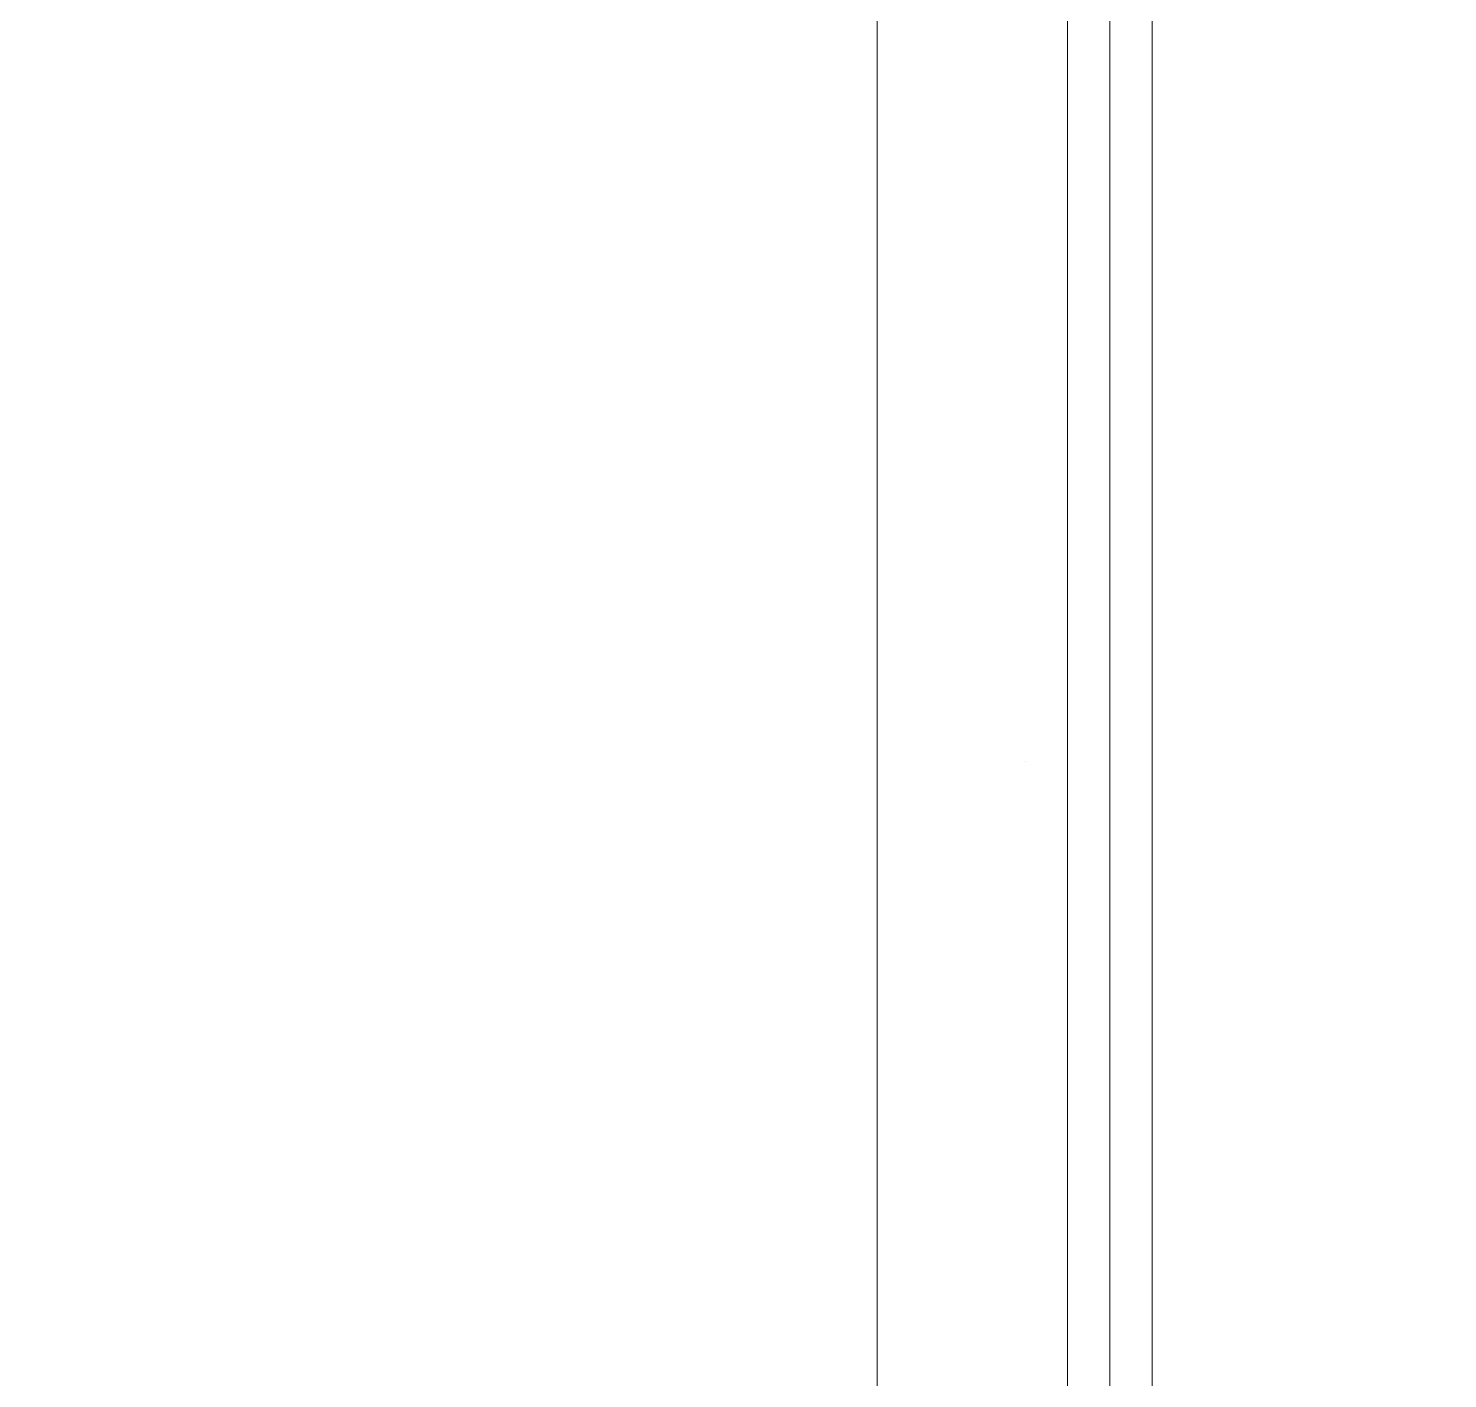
# Model space of a CAD drawing. Header units: millimetres. Extents: x 182 to 575, y -105 to 95.
# Drawn here: x 280.1082 to 280.4277, y 77.3055 to 77.6094 of the extents above; entities that cross this region are included whole.
import ezdxf

# ---------------------------------------------------------------- set-up
doc = ezdxf.new("R2010")
doc.units = ezdxf.units.MM
doc.header["$MEASUREMENT"] = 0
doc.layers.add('PDF_Geometry', color=7, linetype='Continuous')
doc.layers.add('PDF_Solid Fills', color=7, linetype='Continuous')

msp = doc.modelspace()

# ---------------------------------------------------------------- hatches: boundary and pattern name
at = {"layer": 'PDF_Solid Fills', "transparency": 33554559}
h = msp.add_hatch(color=256, dxfattribs=at)
h.paths.add_polyline_path([(280.4102, 77.49255), (280.4002, 77.49255), (280.4102, 77.49255)], flags=0)
h.paths.add_polyline_path([(280.4027, 77.49005), (280.4127, 77.49005), (280.4027, 77.49005)], flags=0)
h.paths.add_polyline_path([(280.4127, 77.49005), (280.4027, 77.49005), (280.4127, 77.49005)], flags=0)
h.paths.add_polyline_path([(280.4152, 77.48755), (280.4052, 77.48755), (280.4152, 77.48755)], flags=0)
h = msp.add_hatch(color=256, dxfattribs=at)
h.paths.add_polyline_path([(280.4202, 77.48505), (280.4102, 77.48505), (280.4202, 77.48505)], flags=0)
h.paths.add_polyline_path([(280.4102, 77.48505), (280.4202, 77.48505), (280.4102, 77.48505)], flags=0)
h.paths.add_polyline_path([(280.4252, 77.48255), (280.4127, 77.48255), (280.4252, 77.48255)], flags=0)
h.paths.add_polyline_path([(280.4152, 77.48255), (280.4277, 77.48255), (280.4152, 77.48255)], flags=0)
h.paths.add_polyline_path([(280.4277, 77.48255), (280.4152, 77.48255), (280.4277, 77.48255)], flags=0)

# ---------------------------------------------------------------- linework, layer by layer
at = {"layer": 'PDF_Geometry', "lineweight": 13}
for points in [[(280.34211, 77.07767), (280.35163, 77.07767), (280.35163, 78.17767), (280.34211, 78.17767)], [(280.34211, 77.07767), (280.35163, 77.07767), (280.35163, 78.17767), (280.34211, 78.17767)], [(280.34211, 77.07767), (280.35163, 77.07767), (280.35163, 78.17767), (280.34211, 78.17767)], [(280.34211, 77.07767), (280.35163, 77.07767), (280.35163, 78.17767), (280.34211, 78.17767)], [(280.36115, 77.07767), (280.35163, 77.07767), (280.35163, 78.17767), (280.36115, 78.17767)], [(280.36115, 77.07767), (280.35163, 77.07767), (280.35163, 78.17767), (280.36115, 78.17767)], [(280.36115, 77.07767), (280.35163, 77.07767), (280.35163, 78.17767), (280.36115, 78.17767)], [(280.36115, 77.07767), (280.35163, 77.07767), (280.35163, 78.17767), (280.36115, 78.17767)], [(279.06115, 78.12529), (280.29925, 78.12529), (280.29925, 77.13958), (279.06115, 77.13958)]]:
    msp.add_lwpolyline(points, close=True, dxfattribs=at)
msp.add_lwpolyline([(280.33258, 77.44434), (280.33258, 77.44434)], dxfattribs=at)

doc.saveas('drawing.dxf')
